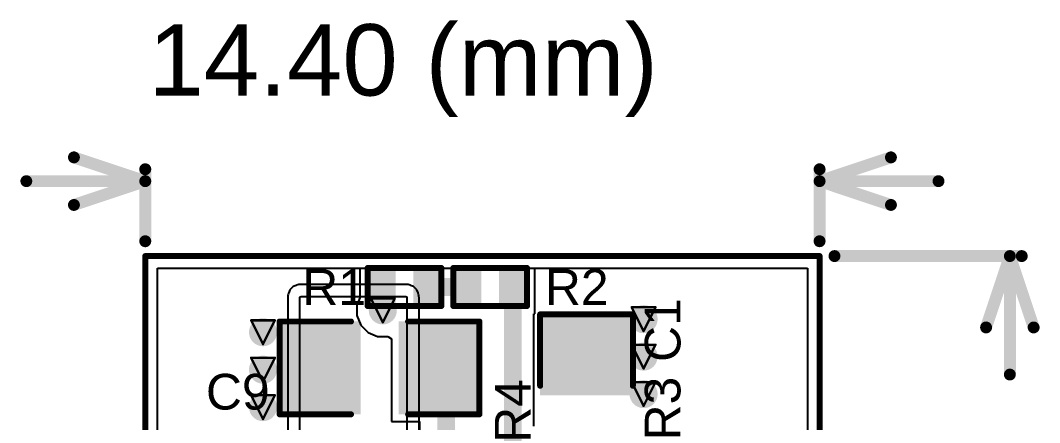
# Model space of a CAD drawing. Header units: inches. Extents: x -3 to 347, y -14 to 33.
# Drawn here: x -2.67 to 19.1, y 14.96 to 23.55 of the extents above; entities that cross this region are included whole.
import ezdxf

# ---------------------------------------------------------------- set-up
doc = ezdxf.new("R2010")
doc.units = ezdxf.units.IN
for name, color, linetype in [('Board_Outline', 216, 'Continuous'), ('Bottom Layer', 5, 'Continuous'), ('Dimension', 6, 'Continuous'), ('Drill Drawing', 1, 'Continuous'), ('Top Layer', 1, 'Continuous'), ('Top Overlay', 2, 'Continuous'), ('Top Paste', 8, 'Continuous'), ('Top Solder', 216, 'Continuous'), ('Via Holes', 16, 'Continuous')]:
    doc.layers.add(name, color=color, linetype=linetype)
doc.styles.add('Arial', font='', dxfattribs={"height": 0.2})
doc.styles.get('Arial').set_extended_font_data('Arial')

msp = doc.modelspace()

# ---------------------------------------------------------------- hatches: boundary and pattern name
at = {"layer": 'Bottom Layer'}
h = msp.add_hatch(color=5, dxfattribs=at)
edge = h.paths.add_edge_path()
edge.add_arc((5.073, 17.356), 0.3, 0, 360)
h = msp.add_hatch(color=5, dxfattribs=at)
edge = h.paths.add_edge_path()
edge.add_arc((10.643, 17.17), 0.3, 0, 360)
h = msp.add_hatch(color=5, dxfattribs=at)
edge = h.paths.add_edge_path()
edge.add_arc((2.515, 16.891), 0.3, 0, 360)
h = msp.add_hatch(color=5, dxfattribs=at)
edge = h.paths.add_edge_path()
edge.add_arc((10.643, 16.37), 0.3, 0, 360)
h = msp.add_hatch(color=5, dxfattribs=at)
edge = h.paths.add_edge_path()
edge.add_arc((2.515, 16.091), 0.3, 0, 360)
h = msp.add_hatch(color=5, dxfattribs=at)
edge = h.paths.add_edge_path()
edge.add_arc((10.643, 15.57), 0.3, 0, 360)
h = msp.add_hatch(color=5, dxfattribs=at)
edge = h.paths.add_edge_path()
edge.add_arc((2.515, 15.291), 0.3, 0, 360)
at = {"layer": 'Top Layer'}
for points in [[(4.839, 17.539), (4.839, 18.174), (5.296, 18.174), (5.296, 17.539)], [(5.779, 17.539), (5.779, 18.174), (6.236, 18.174), (6.236, 17.539)], [(6.668, 17.539), (6.668, 18.174), (7.125, 18.174), (7.125, 17.539)], [(7.607, 17.539), (7.607, 18.174), (8.064, 18.174), (8.064, 17.539)], [(4.496, 15.24), (2.972, 15.24), (2.972, 17.018), (4.496, 17.018)], [(7.036, 15.24), (5.512, 15.24), (5.512, 17.018), (7.036, 17.018)], [(10.312, 17.17), (10.312, 15.646), (8.534, 15.646), (8.534, 17.17)]]:
    msp.add_hatch(color=1, dxfattribs=at).paths.add_polyline_path(points)
h = msp.add_hatch(color=1, dxfattribs=at)
edge = h.paths.add_edge_path()
edge.add_arc((5.073, 17.356), 0.3, 0, 360)
h = msp.add_hatch(color=1, dxfattribs=at)
edge = h.paths.add_edge_path()
edge.add_arc((10.643, 17.17), 0.3, 0, 360)
h = msp.add_hatch(color=1, dxfattribs=at)
edge = h.paths.add_edge_path()
edge.add_arc((2.515, 16.891), 0.3, 0, 360)
h = msp.add_hatch(color=1, dxfattribs=at)
edge = h.paths.add_edge_path()
edge.add_arc((10.643, 16.37), 0.3, 0, 360)
h = msp.add_hatch(color=1, dxfattribs=at)
edge = h.paths.add_edge_path()
edge.add_arc((2.515, 16.091), 0.3, 0, 360)
h = msp.add_hatch(color=1, dxfattribs=at)
edge = h.paths.add_edge_path()
edge.add_arc((10.643, 15.57), 0.3, 0, 360)
h = msp.add_hatch(color=1, dxfattribs=at)
edge = h.paths.add_edge_path()
edge.add_arc((2.515, 15.291), 0.3, 0, 360)
at = {"layer": 'Top Paste'}
for points in [[(4.839, 17.539), (4.839, 18.174), (5.296, 18.174), (5.296, 17.539)], [(5.779, 17.539), (5.779, 18.174), (6.236, 18.174), (6.236, 17.539)], [(6.668, 17.539), (6.668, 18.174), (7.125, 18.174), (7.125, 17.539)], [(7.607, 17.539), (7.607, 18.174), (8.064, 18.174), (8.064, 17.539)], [(4.496, 15.24), (2.972, 15.24), (2.972, 17.018), (4.496, 17.018)], [(7.036, 15.24), (5.512, 15.24), (5.512, 17.018), (7.036, 17.018)], [(10.312, 17.17), (10.312, 15.646), (8.534, 15.646), (8.534, 17.17)]]:
    msp.add_hatch(color=8, dxfattribs=at).paths.add_polyline_path(points)
at = {"layer": 'Top Solder'}
for points in [[(4.784, 17.484), (4.784, 18.229), (5.351, 18.229), (5.351, 17.484)], [(5.723, 17.484), (5.723, 18.229), (6.291, 18.229), (6.291, 17.484)], [(6.612, 17.484), (6.612, 18.229), (7.18, 18.229), (7.18, 17.484)], [(7.552, 17.484), (7.552, 18.229), (8.12, 18.229), (8.12, 17.484)], [(10.414, 17.272), (10.414, 15.545), (8.433, 15.545), (8.433, 17.272)], [(4.597, 15.138), (2.87, 15.138), (2.87, 17.12), (4.597, 17.12)], [(7.137, 15.138), (5.41, 15.138), (5.41, 17.12), (7.137, 17.12)]]:
    msp.add_hatch(color=216, dxfattribs=at).paths.add_polyline_path(points)
at = {"layer": 'Via Holes'}
h = msp.add_hatch(color=7, dxfattribs=at)
edge = h.paths.add_edge_path()
edge.add_arc((5.073, 17.356), 0.15, 0, 360)
h = msp.add_hatch(color=7, dxfattribs=at)
edge = h.paths.add_edge_path()
edge.add_arc((10.643, 17.17), 0.15, 0, 360)
h = msp.add_hatch(color=7, dxfattribs=at)
edge = h.paths.add_edge_path()
edge.add_arc((2.515, 16.891), 0.15, 0, 360)
h = msp.add_hatch(color=7, dxfattribs=at)
edge = h.paths.add_edge_path()
edge.add_arc((10.643, 16.37), 0.15, 0, 360)
h = msp.add_hatch(color=7, dxfattribs=at)
edge = h.paths.add_edge_path()
edge.add_arc((2.515, 16.091), 0.15, 0, 360)
h = msp.add_hatch(color=7, dxfattribs=at)
edge = h.paths.add_edge_path()
edge.add_arc((10.643, 15.57), 0.15, 0, 360)
h = msp.add_hatch(color=7, dxfattribs=at)
edge = h.paths.add_edge_path()
edge.add_arc((2.515, 15.291), 0.15, 0, 360)

# ---------------------------------------------------------------- linework, layer by layer
at = {"layer": 'Board_Outline'}
for points in [[(0, 18.517, 0.127, 0.127, 0), (14.402, 18.517, 0.127, 0.127, 0)], [(0, 0, 0.127, 0.127, 0), (0, 18.517, 0.127, 0.127, 0)], [(14.402, 0, 0.127, 0.127, 0), (14.402, 18.517, 0.127, 0.127, 0)]]:
    msp.add_lwpolyline(points, format="xyseb", dxfattribs=at)
for points in [[(-0.032, 18.517, 0.0635, 0.0635, 1), (0.032, 18.517, 0.0635, 0.0635, 1)], [(-0.032, 18.517, 0.0635, 0.0635, 1), (0.032, 18.517, 0.0635, 0.0635, 1)], [(14.37, 18.517, 0.0635, 0.0635, 1), (14.434, 18.517, 0.0635, 0.0635, 1)], [(14.37, 18.517, 0.0635, 0.0635, 1), (14.434, 18.517, 0.0635, 0.0635, 1)]]:
    msp.add_lwpolyline(points, format="xyseb", close=True, dxfattribs=at)
at = {"layer": 'Bottom Layer'}
for p, q in [((0.259, 4.496), (0.259, 18.258)), ((0.259, 18.258), (14.143, 18.258)), ((14.143, 18.258), (14.143, 8.44)), ((3.162, 17.864), (3.091, 17.793)), ((3.225, 17.89), (3.162, 17.864)), ((3.228, 17.892), (3.225, 17.89)), ((3.232, 17.893), (3.228, 17.892)), ((3.256, 17.903), (3.232, 17.893)), ((3.277, 17.907), (3.256, 17.903)), ((3.302, 17.907), (3.277, 17.907)), ((3.328, 17.912), (3.302, 17.907)), ((5.562, 17.912), (3.328, 17.912)), ((5.588, 17.907), (5.562, 17.912)), ((5.613, 17.907), (5.588, 17.907)), ((5.634, 17.903), (5.613, 17.907)), ((5.658, 17.893), (5.634, 17.903)), ((5.662, 17.892), (5.658, 17.893)), ((5.665, 17.89), (5.662, 17.892)), ((5.728, 17.864), (5.665, 17.89)), ((5.799, 17.793), (5.728, 17.864)), ((3.048, 17.653), (3.043, 17.627)), ((3.052, 17.699), (3.048, 17.678)), ((3.048, 17.678), (3.048, 17.653)), ((3.062, 17.723), (3.052, 17.699)), ((3.063, 17.727), (3.062, 17.723)), ((3.065, 17.73), (3.063, 17.727)), ((3.091, 17.793), (3.065, 17.73)), ((3.302, 17.627), (3.306, 17.649)), ((3.306, 17.649), (3.328, 17.653)), ((3.328, 17.653), (5.562, 17.653)), ((5.562, 17.653), (5.584, 17.649)), ((5.584, 17.649), (5.588, 17.627)), ((5.825, 17.73), (5.799, 17.793)), ((5.827, 17.727), (5.825, 17.73)), ((5.828, 17.723), (5.827, 17.727)), ((5.838, 17.699), (5.828, 17.723)), ((5.842, 17.678), (5.838, 17.699)), ((5.842, 17.653), (5.842, 17.678)), ((5.847, 17.627), (5.842, 17.653)), ((3.043, 17.627), (3.043, 4.496)), ((3.302, 4.496), (3.302, 17.627)), ((5.588, 17.627), (5.588, 14.199)), ((5.847, 14.199), (5.847, 17.627))]:
    msp.add_line(p, q, dxfattribs=at)
at = {"layer": 'Dimension'}
for points in [[(-1.524, 20.625, 0.254, 0.254, 0), (0, 20.117, 0.254, 0.254, 0)], [(14.402, 20.117, 0.254, 0.254, 0), (15.926, 20.625, 0.254, 0.254, 0)], [(0, 18.834, 0.254, 0.254, 0), (0, 20.371, 0.254, 0.254, 0)], [(14.402, 18.834, 0.254, 0.254, 0), (14.402, 20.371, 0.254, 0.254, 0)], [(-2.54, 20.117, 0.254, 0.254, 0), (0, 20.117, 0.254, 0.254, 0)], [(-1.524, 19.609, 0.254, 0.254, 0), (0, 20.117, 0.254, 0.254, 0)], [(14.402, 20.117, 0.254, 0.254, 0), (16.942, 20.117, 0.254, 0.254, 0)], [(14.402, 20.117, 0.254, 0.254, 0), (15.926, 19.609, 0.254, 0.254, 0)], [(14.719, 18.517, 0.254, 0.254, 0), (18.72, 18.517, 0.254, 0.254, 0)], [(17.958, 16.993, 0.254, 0.254, 0), (18.466, 18.517, 0.254, 0.254, 0)], [(18.466, 15.987, 0.254, 0.254, 0), (18.466, 18.517, 0.254, 0.254, 0)], [(18.466, 18.517, 0.254, 0.254, 0), (18.974, 16.993, 0.254, 0.254, 0)]]:
    msp.add_lwpolyline(points, format="xyseb", dxfattribs=at)
for points in [[(-1.587, 20.625, 0.127, 0.127, 1), (-1.46, 20.625, 0.127, 0.127, 1)], [(15.862, 20.625, 0.127, 0.127, 1), (15.989, 20.625, 0.127, 0.127, 1)], [(-0.064, 20.371, 0.127, 0.127, 1), (0.064, 20.371, 0.127, 0.127, 1)], [(14.338, 20.371, 0.127, 0.127, 1), (14.465, 20.371, 0.127, 0.127, 1)], [(-2.603, 20.117, 0.127, 0.127, 1), (-2.477, 20.117, 0.127, 0.127, 1)], [(-0.064, 20.117, 0.127, 0.127, 1), (0.064, 20.117, 0.127, 0.127, 1)], [(-0.064, 20.117, 0.127, 0.127, 1), (0.064, 20.117, 0.127, 0.127, 1)], [(-0.064, 20.117, 0.127, 0.127, 1), (0.064, 20.117, 0.127, 0.127, 1)], [(14.338, 20.117, 0.127, 0.127, 1), (14.465, 20.117, 0.127, 0.127, 1)], [(14.338, 20.117, 0.127, 0.127, 1), (14.465, 20.117, 0.127, 0.127, 1)], [(14.338, 20.117, 0.127, 0.127, 1), (14.465, 20.117, 0.127, 0.127, 1)], [(16.878, 20.117, 0.127, 0.127, 1), (17.005, 20.117, 0.127, 0.127, 1)], [(-1.587, 19.609, 0.127, 0.127, 1), (-1.46, 19.609, 0.127, 0.127, 1)], [(15.862, 19.609, 0.127, 0.127, 1), (15.989, 19.609, 0.127, 0.127, 1)], [(-0.064, 18.834, 0.127, 0.127, 1), (0.064, 18.834, 0.127, 0.127, 1)], [(14.338, 18.834, 0.127, 0.127, 1), (14.465, 18.834, 0.127, 0.127, 1)], [(14.656, 18.517, 0.127, 0.127, 1), (14.783, 18.517, 0.127, 0.127, 1)], [(18.402, 18.517, 0.127, 0.127, 1), (18.529, 18.517, 0.127, 0.127, 1)], [(18.402, 18.517, 0.127, 0.127, 1), (18.529, 18.517, 0.127, 0.127, 1)], [(18.402, 18.517, 0.127, 0.127, 1), (18.529, 18.517, 0.127, 0.127, 1)], [(18.656, 18.517, 0.127, 0.127, 1), (18.783, 18.517, 0.127, 0.127, 1)], [(17.894, 16.993, 0.127, 0.127, 1), (18.021, 16.993, 0.127, 0.127, 1)], [(18.91, 16.993, 0.127, 0.127, 1), (19.037, 16.993, 0.127, 0.127, 1)], [(18.402, 15.987, 0.127, 0.127, 1), (18.529, 15.987, 0.127, 0.127, 1)]]:
    msp.add_lwpolyline(points, format="xyseb", close=True, dxfattribs=at)
at = {"layer": 'Drill Drawing'}
for points in [[(4.819, 17.61, 0.0508, 0.0508, 0), (5.327, 17.61, 0.0508, 0.0508, 0)], [(4.819, 17.61, 0.0508, 0.0508, 0), (5.073, 17.102, 0.0508, 0.0508, 0)], [(5.073, 17.102, 0.0508, 0.0508, 0), (5.327, 17.61, 0.0508, 0.0508, 0)], [(10.389, 17.424, 0.0508, 0.0508, 0), (10.897, 17.424, 0.0508, 0.0508, 0)], [(10.389, 17.424, 0.0508, 0.0508, 0), (10.643, 16.916, 0.0508, 0.0508, 0)], [(10.643, 16.916, 0.0508, 0.0508, 0), (10.897, 17.424, 0.0508, 0.0508, 0)], [(2.261, 17.145, 0.0508, 0.0508, 0), (2.769, 17.145, 0.0508, 0.0508, 0)], [(2.261, 17.145, 0.0508, 0.0508, 0), (2.515, 16.637, 0.0508, 0.0508, 0)], [(2.515, 16.637, 0.0508, 0.0508, 0), (2.769, 17.145, 0.0508, 0.0508, 0)], [(10.389, 16.624, 0.0508, 0.0508, 0), (10.897, 16.624, 0.0508, 0.0508, 0)], [(10.389, 16.624, 0.0508, 0.0508, 0), (10.643, 16.116, 0.0508, 0.0508, 0)], [(10.643, 16.116, 0.0508, 0.0508, 0), (10.897, 16.624, 0.0508, 0.0508, 0)], [(2.261, 16.345, 0.0508, 0.0508, 0), (2.769, 16.345, 0.0508, 0.0508, 0)], [(2.261, 16.345, 0.0508, 0.0508, 0), (2.515, 15.837, 0.0508, 0.0508, 0)], [(2.515, 15.837, 0.0508, 0.0508, 0), (2.769, 16.345, 0.0508, 0.0508, 0)], [(10.389, 15.824, 0.0508, 0.0508, 0), (10.897, 15.824, 0.0508, 0.0508, 0)], [(10.389, 15.824, 0.0508, 0.0508, 0), (10.643, 15.316, 0.0508, 0.0508, 0)], [(10.643, 15.316, 0.0508, 0.0508, 0), (10.897, 15.824, 0.0508, 0.0508, 0)], [(2.261, 15.545, 0.0508, 0.0508, 0), (2.769, 15.545, 0.0508, 0.0508, 0)], [(2.261, 15.545, 0.0508, 0.0508, 0), (2.515, 15.037, 0.0508, 0.0508, 0)], [(2.515, 15.037, 0.0508, 0.0508, 0), (2.769, 15.545, 0.0508, 0.0508, 0)]]:
    msp.add_lwpolyline(points, format="xyseb", dxfattribs=at)
for points in [[(4.806, 17.61, 0.0254, 0.0254, 1), (4.831, 17.61, 0.0254, 0.0254, 1)], [(4.806, 17.61, 0.0254, 0.0254, 1), (4.831, 17.61, 0.0254, 0.0254, 1)], [(5.314, 17.61, 0.0254, 0.0254, 1), (5.339, 17.61, 0.0254, 0.0254, 1)], [(5.314, 17.61, 0.0254, 0.0254, 1), (5.339, 17.61, 0.0254, 0.0254, 1)], [(10.376, 17.424, 0.0254, 0.0254, 1), (10.401, 17.424, 0.0254, 0.0254, 1)], [(10.376, 17.424, 0.0254, 0.0254, 1), (10.401, 17.424, 0.0254, 0.0254, 1)], [(10.884, 17.424, 0.0254, 0.0254, 1), (10.909, 17.424, 0.0254, 0.0254, 1)], [(10.884, 17.424, 0.0254, 0.0254, 1), (10.909, 17.424, 0.0254, 0.0254, 1)], [(2.248, 17.145, 0.0254, 0.0254, 1), (2.273, 17.145, 0.0254, 0.0254, 1)], [(2.248, 17.145, 0.0254, 0.0254, 1), (2.273, 17.145, 0.0254, 0.0254, 1)], [(2.756, 17.145, 0.0254, 0.0254, 1), (2.781, 17.145, 0.0254, 0.0254, 1)], [(2.756, 17.145, 0.0254, 0.0254, 1), (2.781, 17.145, 0.0254, 0.0254, 1)], [(5.06, 17.102, 0.0254, 0.0254, 1), (5.085, 17.102, 0.0254, 0.0254, 1)], [(5.06, 17.102, 0.0254, 0.0254, 1), (5.085, 17.102, 0.0254, 0.0254, 1)], [(10.63, 16.916, 0.0254, 0.0254, 1), (10.655, 16.916, 0.0254, 0.0254, 1)], [(10.63, 16.916, 0.0254, 0.0254, 1), (10.655, 16.916, 0.0254, 0.0254, 1)], [(2.502, 16.637, 0.0254, 0.0254, 1), (2.527, 16.637, 0.0254, 0.0254, 1)], [(2.502, 16.637, 0.0254, 0.0254, 1), (2.527, 16.637, 0.0254, 0.0254, 1)], [(10.376, 16.624, 0.0254, 0.0254, 1), (10.401, 16.624, 0.0254, 0.0254, 1)], [(10.376, 16.624, 0.0254, 0.0254, 1), (10.401, 16.624, 0.0254, 0.0254, 1)], [(10.884, 16.624, 0.0254, 0.0254, 1), (10.909, 16.624, 0.0254, 0.0254, 1)], [(10.884, 16.624, 0.0254, 0.0254, 1), (10.909, 16.624, 0.0254, 0.0254, 1)], [(2.248, 16.345, 0.0254, 0.0254, 1), (2.273, 16.345, 0.0254, 0.0254, 1)], [(2.248, 16.345, 0.0254, 0.0254, 1), (2.273, 16.345, 0.0254, 0.0254, 1)], [(2.756, 16.345, 0.0254, 0.0254, 1), (2.781, 16.345, 0.0254, 0.0254, 1)], [(2.756, 16.345, 0.0254, 0.0254, 1), (2.781, 16.345, 0.0254, 0.0254, 1)], [(10.63, 16.116, 0.0254, 0.0254, 1), (10.655, 16.116, 0.0254, 0.0254, 1)], [(10.63, 16.116, 0.0254, 0.0254, 1), (10.655, 16.116, 0.0254, 0.0254, 1)], [(2.502, 15.837, 0.0254, 0.0254, 1), (2.527, 15.837, 0.0254, 0.0254, 1)], [(2.502, 15.837, 0.0254, 0.0254, 1), (2.527, 15.837, 0.0254, 0.0254, 1)], [(10.376, 15.824, 0.0254, 0.0254, 1), (10.401, 15.824, 0.0254, 0.0254, 1)], [(10.376, 15.824, 0.0254, 0.0254, 1), (10.401, 15.824, 0.0254, 0.0254, 1)], [(10.884, 15.824, 0.0254, 0.0254, 1), (10.909, 15.824, 0.0254, 0.0254, 1)], [(10.884, 15.824, 0.0254, 0.0254, 1), (10.909, 15.824, 0.0254, 0.0254, 1)], [(2.248, 15.545, 0.0254, 0.0254, 1), (2.273, 15.545, 0.0254, 0.0254, 1)], [(2.248, 15.545, 0.0254, 0.0254, 1), (2.273, 15.545, 0.0254, 0.0254, 1)], [(2.756, 15.545, 0.0254, 0.0254, 1), (2.781, 15.545, 0.0254, 0.0254, 1)], [(2.756, 15.545, 0.0254, 0.0254, 1), (2.781, 15.545, 0.0254, 0.0254, 1)], [(10.63, 15.316, 0.0254, 0.0254, 1), (10.655, 15.316, 0.0254, 0.0254, 1)], [(10.63, 15.316, 0.0254, 0.0254, 1), (10.655, 15.316, 0.0254, 0.0254, 1)], [(2.502, 15.037, 0.0254, 0.0254, 1), (2.527, 15.037, 0.0254, 0.0254, 1)], [(2.502, 15.037, 0.0254, 0.0254, 1), (2.527, 15.037, 0.0254, 0.0254, 1)]]:
    msp.add_lwpolyline(points, format="xyseb", close=True, dxfattribs=at)
at = {"layer": 'Top Layer'}
for p, q in [((0.259, 6.35), (0.259, 18.258)), ((0.259, 18.258), (4.585, 18.258)), ((4.585, 18.258), (4.585, 17.625)), ((8.319, 17.285), (8.319, 18.258)), ((8.319, 18.258), (14.143, 18.258)), ((14.143, 18.258), (14.143, 8.44)), ((4.585, 17.625), (4.519, 17.466)), ((4.519, 17.466), (4.519, 17.245)), ((4.519, 17.245), (4.603, 17.042)), ((8.302, 14.884), (8.302, 17.285)), ((8.302, 17.285), (8.319, 17.285)), ((4.603, 17.042), (4.759, 16.886)), ((4.759, 16.886), (4.962, 16.802)), ((4.962, 16.802), (5.183, 16.802)), ((5.183, 16.802), (5.258, 16.751)), ((5.258, 16.751), (5.258, 14.986)), ((5.258, 14.986), (5.855, 14.986)), ((5.855, 14.986), (5.855, 14.072))]:
    msp.add_line(p, q, dxfattribs=at)
for points in [[(5.067, 17.361, 0.381, 0.381, 0), (5.067, 17.856, 0.381, 0.381, 0)], [(6.007, 17.856, 0.381, 0.381, 0), (6.896, 17.856, 0.381, 0.381, 0)], [(7.849, 13.894, 0.381, 0.381, 0), (7.849, 17.856, 0.381, 0.381, 0)], [(5.067, 17.361, 0.381, 0.381, 0), (5.073, 17.356, 0.381, 0.381, 0)], [(6.274, 16.129, 0.381, 0.381, 0), (6.426, 15.977, 0.381, 0.381, 0)], [(6.426, 14.554, 0.381, 0.381, 0), (6.426, 15.977, 0.381, 0.381, 0)]]:
    msp.add_lwpolyline(points, format="xyseb", dxfattribs=at)
for points in [[(4.972, 17.856, 0.191, 0.191, 1), (5.163, 17.856, 0.191, 0.191, 1)], [(5.912, 17.856, 0.191, 0.191, 1), (6.102, 17.856, 0.191, 0.191, 1)], [(6.801, 17.856, 0.191, 0.191, 1), (6.991, 17.856, 0.191, 0.191, 1)], [(7.753, 17.856, 0.191, 0.191, 1), (7.944, 17.856, 0.191, 0.191, 1)], [(4.972, 17.361, 0.191, 0.191, 1), (5.163, 17.361, 0.191, 0.191, 1)], [(4.972, 17.361, 0.191, 0.191, 1), (5.163, 17.361, 0.191, 0.191, 1)], [(4.977, 17.356, 0.191, 0.191, 1), (5.168, 17.356, 0.191, 0.191, 1)], [(6.179, 16.129, 0.191, 0.191, 1), (6.369, 16.129, 0.191, 0.191, 1)], [(6.331, 15.977, 0.191, 0.191, 1), (6.521, 15.977, 0.191, 0.191, 1)], [(6.331, 15.977, 0.191, 0.191, 1), (6.521, 15.977, 0.191, 0.191, 1)]]:
    msp.add_lwpolyline(points, format="xyseb", close=True, dxfattribs=at)
at = {"layer": 'Top Overlay'}
for points in [[(4.75, 18.263, 0.127, 0.127, 0), (6.325, 18.263, 0.127, 0.127, 0)], [(4.75, 17.45, 0.127, 0.127, 0), (4.75, 18.263, 0.127, 0.127, 0)], [(6.325, 17.45, 0.127, 0.127, 0), (6.325, 18.263, 0.127, 0.127, 0)], [(6.579, 18.263, 0.127, 0.127, 0), (8.153, 18.263, 0.127, 0.127, 0)], [(6.579, 17.45, 0.127, 0.127, 0), (6.579, 18.263, 0.127, 0.127, 0)], [(8.153, 17.45, 0.127, 0.127, 0), (8.153, 18.263, 0.127, 0.127, 0)], [(4.75, 17.45, 0.127, 0.127, 0), (6.325, 17.45, 0.127, 0.127, 0)], [(4.724, 17.424, 0.00323, 0.00323, 0), (6.35, 17.424, 0.00323, 0.00323, 0)], [(6.579, 17.45, 0.127, 0.127, 0), (8.153, 17.45, 0.127, 0.127, 0)], [(6.553, 17.424, 0.00323, 0.00323, 0), (8.179, 17.424, 0.00323, 0.00323, 0)], [(8.433, 15.748, 0.127, 0.127, 0), (8.433, 17.272, 0.127, 0.127, 0)], [(8.433, 17.272, 0.127, 0.127, 0), (10.414, 17.272, 0.127, 0.127, 0)], [(10.414, 15.748, 0.127, 0.127, 0), (10.414, 17.272, 0.127, 0.127, 0)], [(2.87, 17.12, 0.127, 0.127, 0), (4.394, 17.12, 0.127, 0.127, 0)], [(2.87, 15.138, 0.127, 0.127, 0), (2.87, 17.12, 0.127, 0.127, 0)], [(5.613, 17.12, 0.127, 0.127, 0), (7.137, 17.12, 0.127, 0.127, 0)], [(7.137, 15.138, 0.127, 0.127, 0), (7.137, 17.12, 0.127, 0.127, 0)], [(2.87, 15.138, 0.127, 0.127, 0), (4.394, 15.138, 0.127, 0.127, 0)], [(5.613, 15.138, 0.127, 0.127, 0), (7.137, 15.138, 0.127, 0.127, 0)]]:
    msp.add_lwpolyline(points, format="xyseb", dxfattribs=at)
for points in [[(4.718, 18.263, 0.0635, 0.0635, 1), (4.782, 18.263, 0.0635, 0.0635, 1)], [(4.718, 18.263, 0.0635, 0.0635, 1), (4.782, 18.263, 0.0635, 0.0635, 1)], [(6.293, 18.263, 0.0635, 0.0635, 1), (6.356, 18.263, 0.0635, 0.0635, 1)], [(6.293, 18.263, 0.0635, 0.0635, 1), (6.356, 18.263, 0.0635, 0.0635, 1)], [(6.547, 18.263, 0.0635, 0.0635, 1), (6.61, 18.263, 0.0635, 0.0635, 1)], [(6.547, 18.263, 0.0635, 0.0635, 1), (6.61, 18.263, 0.0635, 0.0635, 1)], [(8.122, 18.263, 0.0635, 0.0635, 1), (8.185, 18.263, 0.0635, 0.0635, 1)], [(8.122, 18.263, 0.0635, 0.0635, 1), (8.185, 18.263, 0.0635, 0.0635, 1)], [(4.718, 17.45, 0.0635, 0.0635, 1), (4.782, 17.45, 0.0635, 0.0635, 1)], [(4.718, 17.45, 0.0635, 0.0635, 1), (4.782, 17.45, 0.0635, 0.0635, 1)], [(4.724, 17.424, 0.00161, 0.00161, 1), (4.725, 17.424, 0.00161, 0.00161, 1)], [(6.293, 17.45, 0.0635, 0.0635, 1), (6.356, 17.45, 0.0635, 0.0635, 1)], [(6.293, 17.45, 0.0635, 0.0635, 1), (6.356, 17.45, 0.0635, 0.0635, 1)], [(6.349, 17.424, 0.00161, 0.00161, 1), (6.351, 17.424, 0.00161, 0.00161, 1)], [(6.547, 17.45, 0.0635, 0.0635, 1), (6.61, 17.45, 0.0635, 0.0635, 1)], [(6.547, 17.45, 0.0635, 0.0635, 1), (6.61, 17.45, 0.0635, 0.0635, 1)], [(6.552, 17.424, 0.00161, 0.00161, 1), (6.554, 17.424, 0.00161, 0.00161, 1)], [(8.122, 17.45, 0.0635, 0.0635, 1), (8.185, 17.45, 0.0635, 0.0635, 1)], [(8.122, 17.45, 0.0635, 0.0635, 1), (8.185, 17.45, 0.0635, 0.0635, 1)], [(8.178, 17.424, 0.00161, 0.00161, 1), (8.18, 17.424, 0.00161, 0.00161, 1)], [(8.401, 17.272, 0.0635, 0.0635, 1), (8.465, 17.272, 0.0635, 0.0635, 1)], [(8.401, 17.272, 0.0635, 0.0635, 1), (8.465, 17.272, 0.0635, 0.0635, 1)], [(10.382, 17.272, 0.0635, 0.0635, 1), (10.446, 17.272, 0.0635, 0.0635, 1)], [(10.382, 17.272, 0.0635, 0.0635, 1), (10.446, 17.272, 0.0635, 0.0635, 1)], [(2.838, 17.12, 0.0635, 0.0635, 1), (2.902, 17.12, 0.0635, 0.0635, 1)], [(2.838, 17.12, 0.0635, 0.0635, 1), (2.902, 17.12, 0.0635, 0.0635, 1)], [(4.362, 17.12, 0.0635, 0.0635, 1), (4.426, 17.12, 0.0635, 0.0635, 1)], [(5.582, 17.12, 0.0635, 0.0635, 1), (5.645, 17.12, 0.0635, 0.0635, 1)], [(7.106, 17.12, 0.0635, 0.0635, 1), (7.169, 17.12, 0.0635, 0.0635, 1)], [(7.106, 17.12, 0.0635, 0.0635, 1), (7.169, 17.12, 0.0635, 0.0635, 1)], [(8.401, 15.748, 0.0635, 0.0635, 1), (8.465, 15.748, 0.0635, 0.0635, 1)], [(10.382, 15.748, 0.0635, 0.0635, 1), (10.446, 15.748, 0.0635, 0.0635, 1)], [(2.838, 15.138, 0.0635, 0.0635, 1), (2.902, 15.138, 0.0635, 0.0635, 1)], [(2.838, 15.138, 0.0635, 0.0635, 1), (2.902, 15.138, 0.0635, 0.0635, 1)], [(4.362, 15.138, 0.0635, 0.0635, 1), (4.426, 15.138, 0.0635, 0.0635, 1)], [(5.582, 15.138, 0.0635, 0.0635, 1), (5.645, 15.138, 0.0635, 0.0635, 1)], [(7.106, 15.138, 0.0635, 0.0635, 1), (7.169, 15.138, 0.0635, 0.0635, 1)], [(7.106, 15.138, 0.0635, 0.0635, 1), (7.169, 15.138, 0.0635, 0.0635, 1)]]:
    msp.add_lwpolyline(points, format="xyseb", close=True, dxfattribs=at)

# ---------------------------------------------------------------- texts
at = {"layer": 'Dimension', "style": 'Arial'}
msp.add_text('14.40 (mm)', height=1.524, dxfattribs=at).set_placement((0.066, 21.945))
at = {"layer": 'Top Overlay', "style": 'Arial'}
for s, p in [('R1', (3.353, 17.475)), ('R2', (8.535, 17.475)), ('C9', (1.296, 15.24))]:
    msp.add_text(s, height=0.762, dxfattribs=at).set_placement(p)
for s, p in [('C1', (11.43, 16.256)), ('R3', (11.43, 14.58)), ('R4', (8.229, 14.529))]:
    msp.add_text(s, height=0.762, rotation=90, dxfattribs=at).set_placement(p)

doc.saveas('drawing.dxf')
